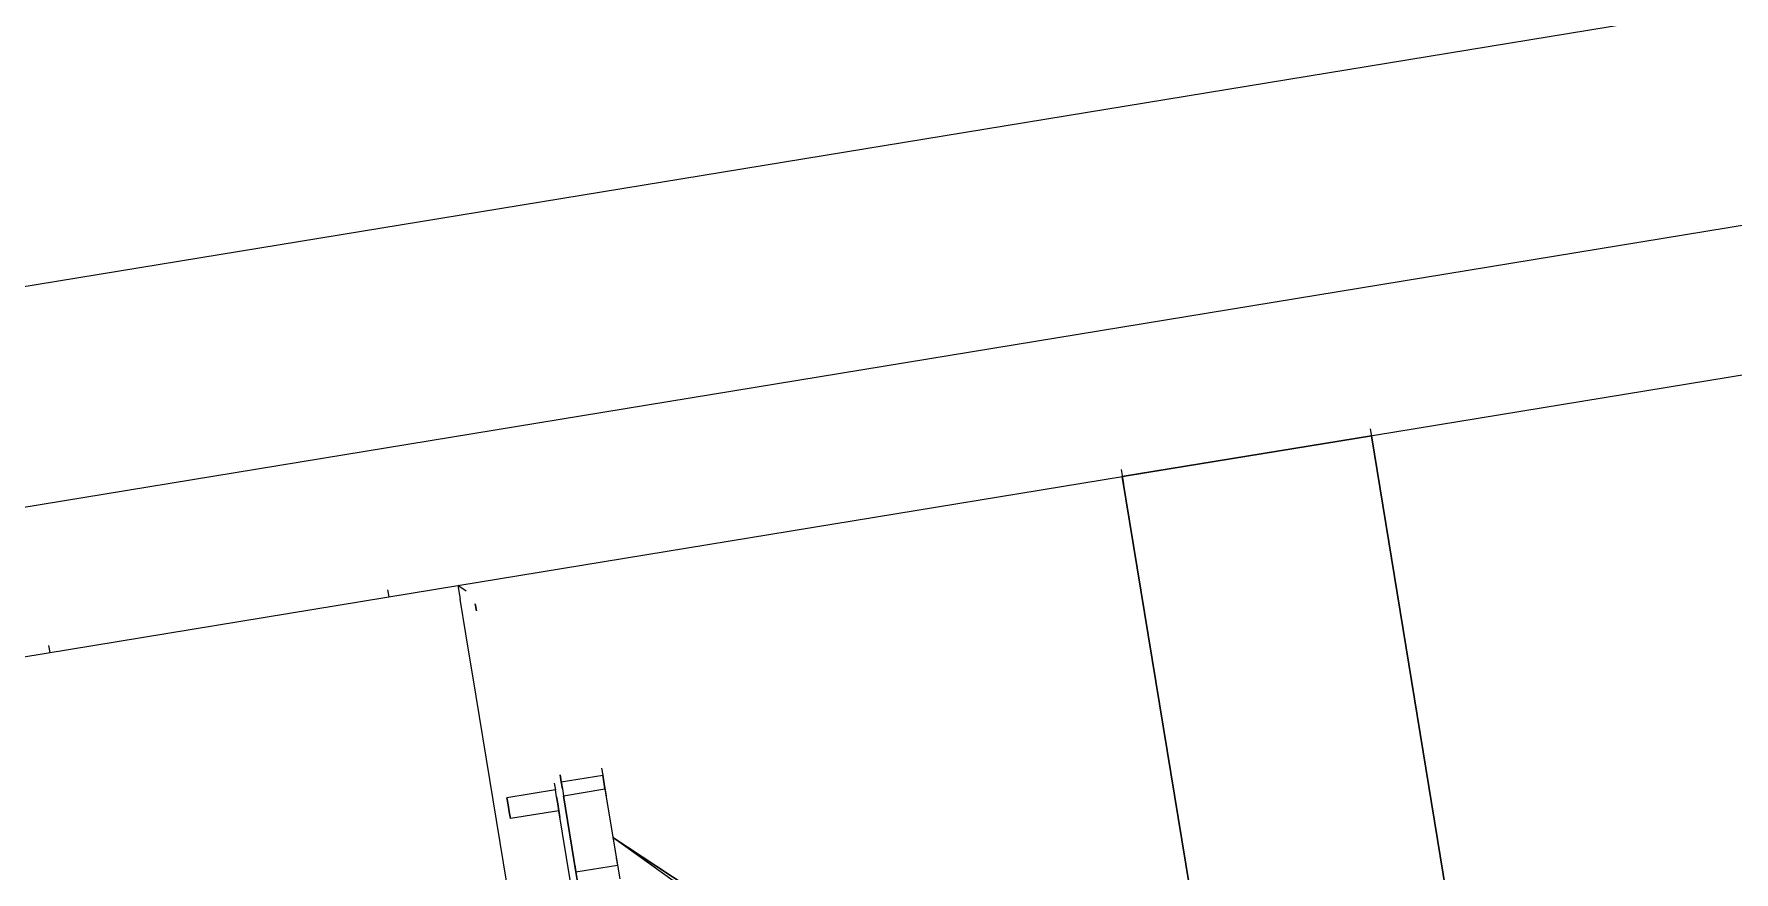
# Model space of a CAD drawing. Header units: metres. Extents: x 2 to 659295185, y -28 to 1124222152.
# Drawn here: x 655610.738 to 655611.247, y 1126536.275 to 1126536.525 of the extents above; entities that cross this region are included whole.
import ezdxf

# ---------------------------------------------------------------- set-up
doc = ezdxf.new("R2010")
doc.units = ezdxf.units.M
doc.header["$MEASUREMENT"] = 0
doc.layers.add('CCSM_C1_CUERPO CK$0$A-EQUIPOS', color=9, linetype='CONTINUOUS')

msp = doc.modelspace()

# ---------------------------------------------------------------- linework, layer by layer
at = {"layer": 'CCSM_C1_CUERPO CK$0$A-EQUIPOS', "lineweight": 5}
for p, q in [((655611.84339, 1126536.63128), (655610.61343, 1126536.42968)), ((655611.84339, 1126536.63128), (655610.61343, 1126536.42968)), ((655611.55988, 1126536.5189), (655610.62395, 1126536.36549)), ((655611.55988, 1126536.5189), (655610.62395, 1126536.36549)), ((655610.86506, 1126536.36036), (655611.567, 1126536.47542)), ((655610.86506, 1126536.36036), (655611.567, 1126536.47542)), ((655611.13804, 1126536.40723), (655611.13872, 1126536.40309)), ((655611.13838, 1126536.40516), (655611.06384, 1126536.39294)), ((655611.06384, 1126536.39294), (655611.13838, 1126536.40516)), ((655611.13838, 1126536.40516), (655611.16757, 1126536.22709)), ((655611.16757, 1126536.22709), (655611.13838, 1126536.40516)), ((655611.0635, 1126536.39501), (655611.06418, 1126536.39087)), ((655611.09201, 1126536.22108), (655611.06384, 1126536.39294)), ((655611.06384, 1126536.39294), (655611.09201, 1126536.22108)), ((655610.72425, 1126536.33728), (655610.86506, 1126536.36036)), ((655610.86747, 1126536.35863), (655610.86506, 1126536.36036)), ((655610.86506, 1126536.36036), (655610.86574, 1126536.35622)), ((655610.84401, 1126536.35904), (655610.84435, 1126536.35697)), ((655610.86743, 1126536.34586), (655610.86574, 1126536.35622)), ((655610.87022, 1126536.35483), (655610.87056, 1126536.35276)), ((655610.87056, 1126536.35276), (655610.87022, 1126536.35483)), ((655610.87049, 1126536.32723), (655610.86743, 1126536.34586)), ((655610.74255, 1126536.34241), (655610.74289, 1126536.34033)), ((655610.87456, 1126536.30238), (655610.87049, 1126536.32723)), ((655610.90803, 1126536.30574), (655610.90837, 1126536.30367)), ((655610.90803, 1126536.30574), (655610.90837, 1126536.30367)), ((655610.90803, 1126536.30574), (655610.90837, 1126536.30367)), ((655610.90803, 1126536.30574), (655610.90837, 1126536.30367)), ((655610.87965, 1126536.27132), (655610.87456, 1126536.30238)), ((655610.89388, 1126536.30129), (655610.89421, 1126536.29922)), ((655610.89388, 1126536.30129), (655610.89421, 1126536.29922)), ((655610.89561, 1126536.3037), (655610.89595, 1126536.30163)), ((655610.89595, 1126536.30163), (655610.89561, 1126536.3037)), ((655610.89561, 1126536.3037), (655610.89595, 1126536.30163)), ((655610.89595, 1126536.30163), (655610.89561, 1126536.3037)), ((655610.89595, 1126536.30163), (655610.90837, 1126536.30367)), ((655610.89595, 1126536.30163), (655610.89629, 1126536.29956)), ((655610.89629, 1126536.29956), (655610.89595, 1126536.30163)), ((655610.89629, 1126536.29956), (655610.89662, 1126536.29749)), ((655610.89629, 1126536.29956), (655610.89662, 1126536.29749)), ((655610.89629, 1126536.29956), (655610.89696, 1126536.29542)), ((655610.89662, 1126536.29749), (655610.90905, 1126536.29953)), ((655610.90871, 1126536.3016), (655610.90837, 1126536.30367)), ((655610.90837, 1126536.30367), (655610.90871, 1126536.3016)), ((655610.90905, 1126536.29953), (655610.90871, 1126536.3016)), ((655610.90871, 1126536.3016), (655610.90905, 1126536.29953)), ((655610.90871, 1126536.3016), (655610.90939, 1126536.29746)), ((655610.90905, 1126536.29953), (655610.91278, 1126536.27675)), ((655610.90905, 1126536.29953), (655610.91278, 1126536.27675)), ((655610.89421, 1126536.29922), (655610.87972, 1126536.29685)), ((655610.87972, 1126536.29685), (655610.88006, 1126536.29478)), ((655610.88006, 1126536.29478), (655610.87972, 1126536.29685)), ((655610.88006, 1126536.29478), (655610.8804, 1126536.29271)), ((655610.8804, 1126536.29271), (655610.88006, 1126536.29478)), ((655610.89455, 1126536.29715), (655610.89421, 1126536.29922)), ((655610.89455, 1126536.29715), (655610.89421, 1126536.29922)), ((655610.89455, 1126536.29715), (655610.89489, 1126536.29508)), ((655610.89489, 1126536.29508), (655610.89455, 1126536.29715)), ((655610.89489, 1126536.29508), (655610.89523, 1126536.29301)), ((655610.89523, 1126536.29301), (655610.89489, 1126536.29508)), ((655610.89489, 1126536.29508), (655610.89557, 1126536.29094)), ((655610.89662, 1126536.29749), (655610.90036, 1126536.27472)), ((655610.90036, 1126536.27472), (655610.89662, 1126536.29749)), ((655610.8804, 1126536.29271), (655610.88074, 1126536.29064)), ((655610.88074, 1126536.29064), (655610.8804, 1126536.29271)), ((655610.89523, 1126536.29301), (655610.88074, 1126536.29064)), ((655610.89863, 1126536.27231), (655610.89523, 1126536.29301)), ((655610.89863, 1126536.27231), (655610.89523, 1126536.29301)), ((655610.94275, 1126536.26253), (655610.91142, 1126536.28503)), ((655610.94242, 1126536.2646), (655610.91142, 1126536.28503)), ((655610.91142, 1126536.28503), (655610.94242, 1126536.2646)), ((655610.90002, 1126536.27679), (655610.90036, 1126536.27472)), ((655610.90036, 1126536.27472), (655610.90002, 1126536.27679)), ((655610.90036, 1126536.27472), (655610.91278, 1126536.27675)), ((655610.90036, 1126536.27472), (655610.90104, 1126536.27057)), ((655610.90104, 1126536.27057), (655610.90036, 1126536.27472)), ((655610.91244, 1126536.27882), (655610.91278, 1126536.27675)), ((655610.91244, 1126536.27882), (655610.91278, 1126536.27675)), ((655610.91278, 1126536.27675), (655610.91346, 1126536.27261)), ((655610.91278, 1126536.27675), (655610.91346, 1126536.27261))]:
    msp.add_line(p, q, dxfattribs=at)

doc.saveas('drawing.dxf')
